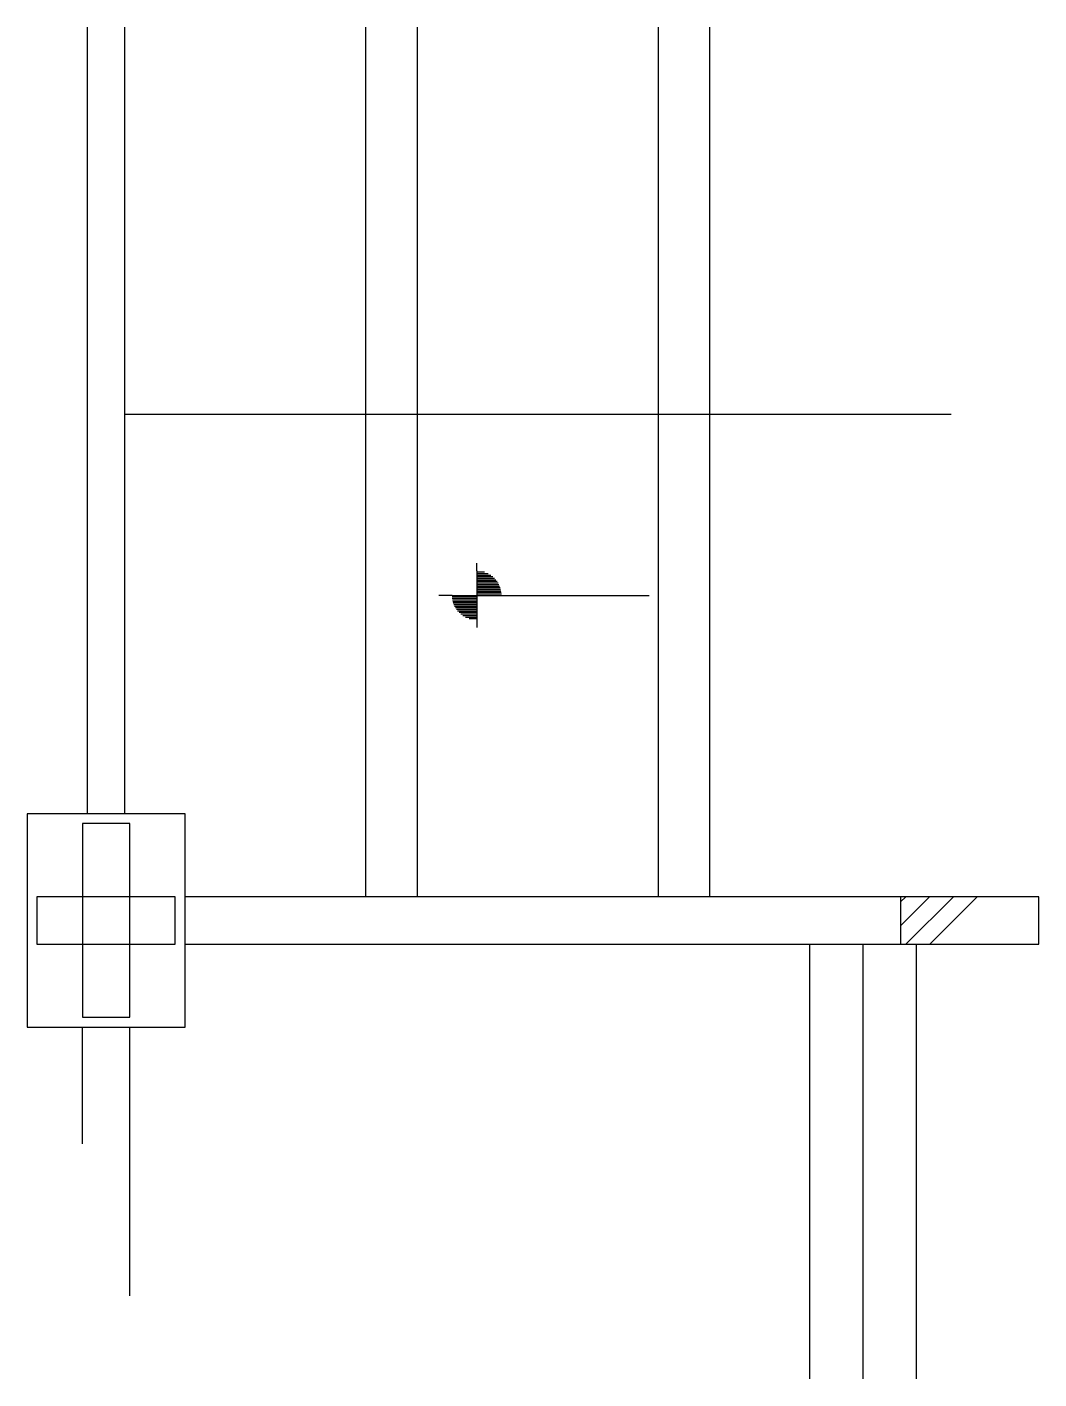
# Model space of a CAD drawing. Header units: metres. Extents: x 3581 to 4093, y 2197 to 2881.
import ezdxf

# ---------------------------------------------------------------- set-up
doc = ezdxf.new("R2010")
doc.units = ezdxf.units.M
for name, color, linetype in [('3', 7, 'Continuous'), ('7', 7, 'Continuous'), ('Painéis', 7, 'Continuous')]:
    doc.layers.add(name, color=color, linetype=linetype)

msp = doc.modelspace()

# ---------------------------------------------------------------- linework, layer by layer
at = {"layer": '3', "color": 7, "lineweight": 25}
for p, q in [((3808.39, 2605.52), (3808.39, 2609.28)), ((3808.39, 2605.52), (3808.39, 2580.52)), ((3808.39, 2604.92), (3812.24, 2604.92)), ((3808.39, 2604.12), (3814.14, 2604.12)), ((3808.39, 2603.33), (3815.46, 2603.33)), ((3808.39, 2602.54), (3816.49, 2602.54)), ((3808.39, 2601.75), (3817.34, 2601.75)), ((3808.39, 2600.95), (3818.05, 2600.95)), ((3808.39, 2600.16), (3818.65, 2600.16)), ((3808.39, 2599.37), (3819.16, 2599.37)), ((3795.89, 2593.02), (3789.25, 2593.02)), ((3795.89, 2593.02), (3820.89, 2593.02)), ((3808.39, 2598.57), (3819.59, 2598.57)), ((3808.39, 2597.78), (3819.95, 2597.78)), ((3808.39, 2596.99), (3820.24, 2596.99)), ((3808.39, 2596.2), (3820.48, 2596.2)), ((3808.39, 2595.4), (3820.66, 2595.4)), ((3808.39, 2594.61), (3820.79, 2594.61)), ((3808.39, 2593.82), (3820.89, 2593.82)), ((3820.89, 2593.02), (3895.67, 2593.02)), ((3808.39, 2592.23), (3795.89, 2592.23)), ((3808.39, 2591.44), (3795.99, 2591.44)), ((3808.39, 2590.65), (3796.11, 2590.65)), ((3808.39, 2589.85), (3796.3, 2589.85)), ((3808.39, 2589.06), (3796.53, 2589.06)), ((3808.39, 2588.27), (3796.83, 2588.27)), ((3808.39, 2587.47), (3797.19, 2587.47)), ((3808.39, 2586.68), (3797.62, 2586.68)), ((3808.39, 2585.89), (3798.12, 2585.89)), ((3808.39, 2585.1), (3798.72, 2585.1)), ((3808.39, 2584.3), (3799.43, 2584.3)), ((3808.39, 2583.51), (3800.28, 2583.51)), ((3808.39, 2582.72), (3801.31, 2582.72)), ((3808.39, 2581.92), (3802.64, 2581.92)), ((3808.39, 2581.13), (3804.54, 2581.13)), ((3808.39, 2580.52), (3808.39, 2576.84)), ((4022.86, 2425.9), (4037.55, 2440.58)), ((4022.86, 2437.92), (4025.53, 2440.58)), ((4025.57, 2416.58), (4049.57, 2440.58)), ((4037.59, 2416.58), (4061.59, 2440.58)), ((3976.86, 2196.58), (3976.86, 2416.58)), ((4003.86, 2196.58), (4003.86, 2416.58)), ((4030.86, 2196.58), (4030.86, 2416.58)), ((3608.86, 2315.58), (3608.86, 2374.58))]:
    msp.add_line(p, q, dxfattribs=at)
for points in [[(3611.36, 2880.58), (3611.36, 2482.58)], [(3630.36, 2482.58), (3630.36, 2880.58)], [(3580.86, 2374.58), (3660.86, 2374.58), (3660.86, 2482.58), (3580.86, 2482.58), (3580.86, 2374.58)], [(4022.86, 2440.58), (3660.86, 2440.58)], [(3660.86, 2416.58), (4022.86, 2416.58)], [(3632.86, 2238.59), (3632.86, 2374.58)]]:
    msp.add_lwpolyline(points, dxfattribs=at)
at = {"layer": '7', "color": 7, "lineweight": 25}
for points in [[(3608.86, 2379.58), (3632.86, 2379.58), (3632.86, 2477.58), (3608.86, 2477.58), (3608.86, 2379.58)], [(3585.86, 2416.58), (3655.86, 2416.58), (3655.86, 2440.58), (3585.86, 2440.58), (3585.86, 2416.58)], [(4022.86, 2416.58), (4092.86, 2416.58), (4092.86, 2440.58), (4022.86, 2440.58), (4022.86, 2416.58)]]:
    msp.add_lwpolyline(points, dxfattribs=at)
at = {"layer": 'Painéis', "color": 7, "lineweight": 25}
for p, q in [((3752.36, 2440.58), (3752.36, 2880.58)), ((3778.36, 2440.58), (3778.36, 2880.58)), ((3900.36, 2440.58), (3900.36, 2880.58)), ((3926.36, 2440.58), (3926.36, 2880.58)), ((4048.36, 2684.58), (3630.36, 2684.58))]:
    msp.add_line(p, q, dxfattribs=at)

doc.saveas('drawing.dxf')
